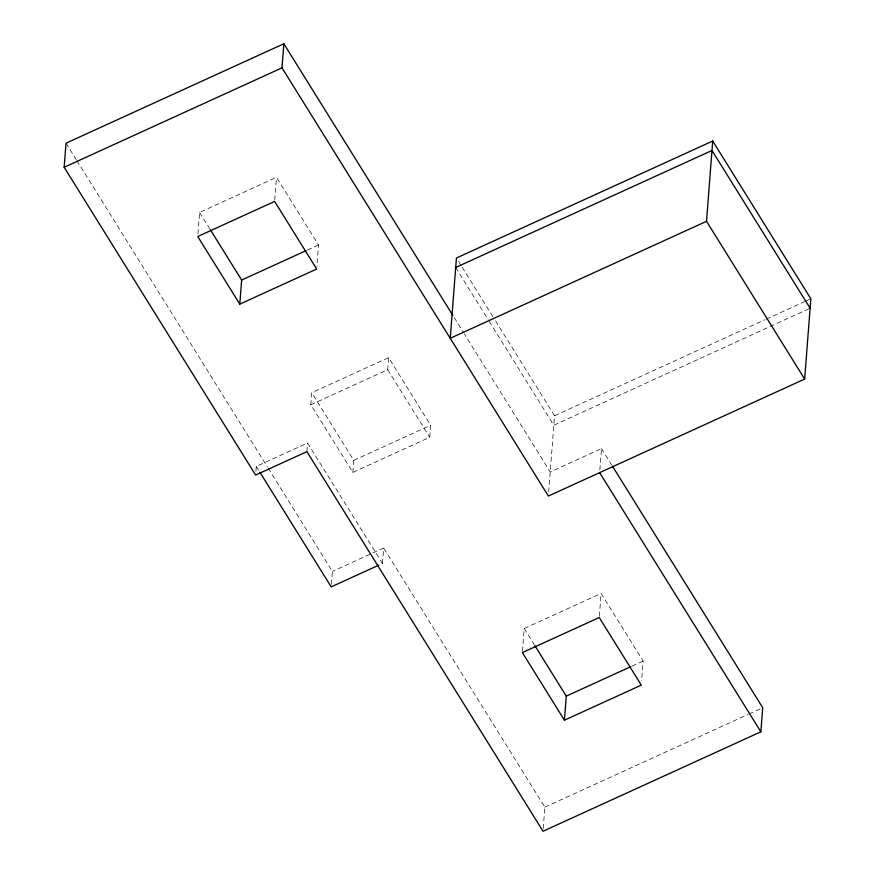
<?xml version="1.0" encoding="UTF-8"?>
<svg xmlns="http://www.w3.org/2000/svg" width="875" height="875" viewBox="0 0 875 875"><rect width="100%" height="100%" fill="white"/><g stroke="black" fill="none" stroke-linecap="round" stroke-linejoin="round"><path stroke-width="0.66" stroke-dasharray="4.38 3.28" d="M197.947 233.844L199.587 212.439L276.467 177.341L318.533 244.956L316.881 266.361M274.717 200.091L276.467 177.341M255.905 471.362L256.277 466.441L307.541 443.045L382.463 563.478L380.023 564.594M306.884 451.642L307.541 443.045M310.811 404.775L311.741 392.733L388.62 357.645L430.675 425.25L429.745 437.292L352.866 472.391L310.811 404.775L387.691 369.688L388.62 357.645M331.395 584.303L332.391 571.397L268.144 468.114M352.866 472.391L353.795 460.348L311.741 392.733M382.463 563.478L383.655 548.002L332.391 571.397M522.473 651.263L524.223 628.512L601.103 593.425L643.158 661.03L641.616 681.1M548.68 492.034L554.553 415.767L494.659 319.495M543.222 828.57L544.873 807.166L383.655 548.002M599.845 469.973L601.497 448.558L550.233 471.964L464.33 333.867M599.353 616.164L601.103 593.425M307.366 250.053L318.533 244.956M353.795 460.348L430.675 425.25M554.553 415.767L765.034 319.692M766.27 319.134L804.65 301.613M805.886 301.044L809.605 299.348M808.872 308.809L553.831 425.228L488.884 320.83M632.002 666.127L643.158 661.03M544.873 807.166L747.862 714.514M749.098 713.945L761.48 708.302M601.497 448.558L611.57 464.756M458.587 261.494L461.475 266.131M462.197 267.291L493.938 318.336M455.689 267.477L488.162 319.67M454.223 317.625L463.608 332.708M387.691 369.688L429.745 437.292M524.223 628.512L534.198 644.558M199.587 212.439L209.573 228.484M66.019 143.183L76.125 159.436M76.847 160.595L267.422 466.955M256.277 466.441L259.164 471.078"/><path stroke-width="1.31" d="M612.292 465.916L762.716 707.733L760.856 731.817L543.025 831.25L306.884 451.642L255.62 475.048L64.159 167.267L66.019 143.183L283.85 43.75L452.78 315.295M239.794 304.128L197.739 236.523L274.619 201.425L316.673 269.041L239.794 304.128L241.653 280.055L210.284 229.633M712.709 141.028L706.53 221.309L450.242 338.286L456.422 258.016L712.709 141.028L810.841 298.78L804.661 379.061L548.373 496.048L282.002 67.834L283.85 43.75M564.419 720.202L522.364 652.597L599.244 617.509L641.298 685.114L564.419 720.202L566.278 696.128L534.909 645.706M64.159 167.267L282.002 67.834M241.653 280.055L306.13 250.622M455.689 267.477L711.977 150.489L810.108 308.241M378.798 565.152L331.198 586.884L259.886 472.238M566.278 696.128L630.755 666.695M706.53 221.309L804.661 379.061M599.638 472.642L760.856 731.817"/></g></svg>
